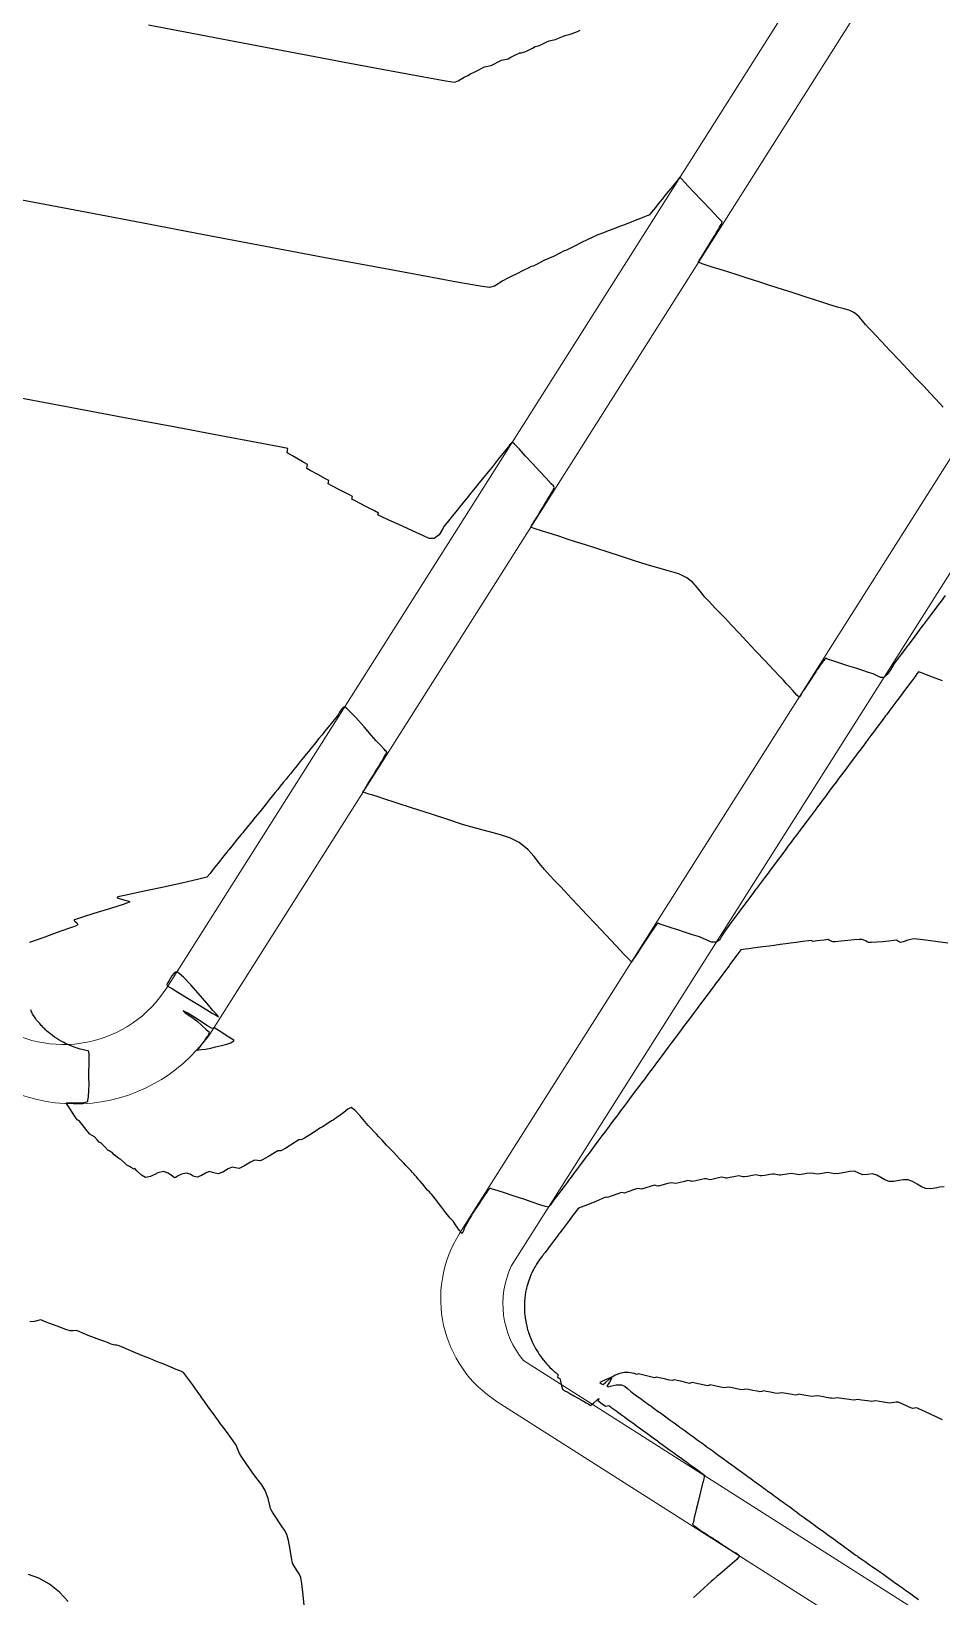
# Model space of a CAD drawing. Header units: millimetres. Extents: x 340454 to 342791, y 6993867 to 6995092.
# Drawn here: x 340914.5 to 340951.8, y 6994484.8 to 6994548.8 of the extents above; entities that cross this region are included whole.
import ezdxf

# ---------------------------------------------------------------- set-up
doc = ezdxf.new("R2010")
doc.units = ezdxf.units.MM
doc.header["$LTSCALE"] = 10
for name, color, linetype in [('T-HM-CURVA_INTERMEDIARIA', 45, 'Continuous'), ('T-HM-CURVA_MESTRA', 20, 'Continuous'), ('URB-Calçadas', 2, 'Continuous'), ('URB-Quadras', 3, 'Continuous')]:
    doc.layers.add(name, color=color, linetype=linetype)

msp = doc.modelspace()

# ---------------------------------------------------------------- linework, layer by layer
at = {"layer": 'T-HM-CURVA_INTERMEDIARIA', "color": 45, "linetype": 'Continuous', "lineweight": -3, "flags": 128}
for points, elevation in [([(340919.307, 6994549.089), (340921.388, 6994548.691), (340923.521, 6994548.286), (340925.606, 6994547.891), (340927.544, 6994547.526), (340929.234, 6994547.21), (340930.578, 6994546.963), (340931.474, 6994546.802), (340931.824, 6994546.749), (340931.971, 6994546.793), (340932.082, 6994546.864), (340932.223, 6994546.95), (340932.368, 6994547.023), (340932.486, 6994547.082), (340932.634, 6994547.157), (340932.82, 6994547.251), (340932.978, 6994547.332), (340933.057, 6994547.37), (340933.123, 6994547.385), (340933.19, 6994547.397), (340933.258, 6994547.412), (340933.326, 6994547.429), (340933.441, 6994547.487), (340933.635, 6994547.587), (340933.749, 6994547.644), (340933.815, 6994547.66), (340933.882, 6994547.674), (340933.95, 6994547.688), (340934.017, 6994547.705), (340934.133, 6994547.764), (340934.327, 6994547.865), (340934.441, 6994547.923), (340934.507, 6994547.939), (340934.574, 6994547.952), (340934.641, 6994547.966), (340934.709, 6994547.982), (340934.825, 6994548.041), (340935.019, 6994548.143), (340935.134, 6994548.202), (340935.2, 6994548.217), (340935.266, 6994548.231), (340935.384, 6994548.287), (340935.582, 6994548.385), (340935.699, 6994548.441), (340935.763, 6994548.455), (340935.827, 6994548.468), (340935.893, 6994548.481), (340935.959, 6994548.495), (340936.078, 6994548.541), (340936.28, 6994548.621), (340936.398, 6994548.667), (340936.461, 6994548.68), (340936.525, 6994548.693), (340936.646, 6994548.74), (340936.853, 6994548.823), (340936.974, 6994548.87)], 714), ([(340951.904, 6994525.742), (340951.731, 6994525.51), (340951.619, 6994525.36), (340951.545, 6994525.262), (340951.472, 6994525.163), (340951.339, 6994524.985), (340951.137, 6994524.715), (340951.018, 6994524.556), (340950.964, 6994524.484), (340950.91, 6994524.411), (340950.773, 6994524.228), (340950.544, 6994523.922), (340950.418, 6994523.753), (340950.383, 6994523.707), (340950.348, 6994523.66), (340950.247, 6994523.525), (340950.035, 6994523.242), (340949.817, 6994522.95), (340949.66, 6994522.704), (340949.534, 6994522.5), (340949.396, 6994522.388), (340949.257, 6994522.388), (340949.125, 6994522.453), (340948.961, 6994522.529), (340948.761, 6994522.594), (340948.531, 6994522.668), (340948.248, 6994522.759), (340947.96, 6994522.853), (340947.72, 6994522.931), (340947.51, 6994522.998), (340947.305, 6994523.065), (340947.133, 6994523.12), (340947.059, 6994523.144), (340947.014, 6994523.17), (340946.972, 6994523.135), (340946.93, 6994523.086), (340946.89, 6994523.034), (340946.836, 6994522.961), (340946.795, 6994522.903), (340946.759, 6994522.849), (340946.712, 6994522.778), (340946.667, 6994522.71), (340946.605, 6994522.616), (340946.517, 6994522.481), (340946.372, 6994522.26), (340946.253, 6994522.079), (340946.134, 6994521.896), (340946.057, 6994521.779), (340945.995, 6994521.659), (340945.928, 6994521.583), (340945.827, 6994521.667), (340945.666, 6994521.85), (340945.523, 6994522.013), (340945.401, 6994522.142), (340945.28, 6994522.271), (340945.139, 6994522.421), (340944.875, 6994522.701), (340944.534, 6994523.063), (340944.16, 6994523.46), (340943.799, 6994523.844), (340943.467, 6994524.196), (340943.161, 6994524.521), (340942.894, 6994524.805), (340942.676, 6994525.036), (340942.522, 6994525.2), (340942.361, 6994525.37), (340942.234, 6994525.505), (340942.074, 6994525.675), (340941.929, 6994525.853), (340941.775, 6994526.057), (340941.583, 6994526.268), (340941.328, 6994526.468), (340941.006, 6994526.624), (340940.627, 6994526.741), (340940.185, 6994526.855), (340939.671, 6994527.004), (340939.188, 6994527.161), (340938.653, 6994527.334), (340938.11, 6994527.51), (340937.608, 6994527.672), (340937.191, 6994527.807), (340936.784, 6994527.939), (340936.442, 6994528.05), (340936.138, 6994528.148), (340935.843, 6994528.244), (340935.434, 6994528.373), (340935.09, 6994528.482), (340934.944, 6994528.535), (340934.975, 6994528.595), (340935.015, 6994528.652), (340935.066, 6994528.735), (340935.11, 6994528.807), (340935.206, 6994528.964), (340935.32, 6994529.151), (340935.439, 6994529.345), (340935.542, 6994529.514), (340935.588, 6994529.589), (340935.625, 6994529.65), (340935.652, 6994529.693), (340935.678, 6994529.737), (340935.719, 6994529.805), (340935.748, 6994529.854), (340935.782, 6994529.913), (340935.807, 6994529.958), (340935.844, 6994530.025), (340935.878, 6994530.092), (340935.907, 6994530.158), (340935.871, 6994530.225), (340935.787, 6994530.315), (340935.579, 6994530.536), (340935.303, 6994530.829), (340935.014, 6994531.135), (340934.737, 6994531.437), (340934.482, 6994531.722), (340934.286, 6994531.932), (340934.187, 6994532.014), (340934.094, 6994531.922), (340934.037, 6994531.829), (340933.997, 6994531.779), (340933.887, 6994531.644), (340933.675, 6994531.382), (340933.529, 6994531.202), (340933.446, 6994531.099), (340933.363, 6994530.997), (340933.273, 6994530.886), (340933.144, 6994530.726), (340933.01, 6994530.561), (340932.907, 6994530.433), (340932.824, 6994530.33), (340932.73, 6994530.214), (340932.606, 6994530.061), (340932.482, 6994529.908), (340932.344, 6994529.738), (340932.193, 6994529.552), (340932.096, 6994529.432), (340932.02, 6994529.339), (340931.945, 6994529.245), (340931.8, 6994529.066), (340931.58, 6994528.795), (340931.462, 6994528.649), (340931.4, 6994528.573), (340931.341, 6994528.451), (340931.196, 6994528.224), (340930.992, 6994528.068), (340930.797, 6994528.078), (340930.553, 6994528.174), (340930.265, 6994528.317), (340929.937, 6994528.47), (340929.548, 6994528.639), (340929.143, 6994528.824), (340928.825, 6994528.973), (340928.694, 6994529.037), (340928.722, 6994529.113), (340928.55, 6994529.204), (340928.173, 6994529.399), (340927.796, 6994529.593), (340927.624, 6994529.682), (340927.64, 6994529.736), (340927.655, 6994529.789), (340927.499, 6994529.87), (340927.157, 6994530.046), (340926.815, 6994530.222), (340926.658, 6994530.304), (340926.675, 6994530.372), (340926.69, 6994530.439), (340926.548, 6994530.518), (340926.238, 6994530.688), (340925.928, 6994530.858), (340925.785, 6994530.938), (340925.8, 6994531.018), (340925.814, 6994531.097), (340925.599, 6994531.223), (340925.202, 6994531.453), (340924.986, 6994531.581), (340924.999, 6994531.672), (340925.011, 6994531.761), (340924.672, 6994531.825), (340923.727, 6994532.002), (340922.275, 6994532.274), (340920.417, 6994532.621), (340918.255, 6994533.025), (340915.888, 6994533.468), (340913.419, 6994533.931)], 716), ([(340951.793, 6994522.246), (340951.38, 6994522.399), (340951.13, 6994522.493), (340950.937, 6994522.578), (340950.809, 6994522.612), (340950.735, 6994522.534), (340950.67, 6994522.426), (340950.504, 6994522.205), (340950.242, 6994521.853), (340950.102, 6994521.667), (340950.061, 6994521.612), (340949.926, 6994521.431), (340949.677, 6994521.098), (340949.536, 6994520.909), (340949.498, 6994520.859), (340949.461, 6994520.809), (340949.334, 6994520.639), (340949.107, 6994520.335), (340948.97, 6994520.153), (340948.915, 6994520.079), (340948.86, 6994520.005), (340948.741, 6994519.846), (340948.539, 6994519.576), (340948.406, 6994519.398), (340948.332, 6994519.3), (340948.259, 6994519.202), (340948.149, 6994519.054), (340947.979, 6994518.827), (340947.847, 6994518.651), (340947.753, 6994518.525), (340947.659, 6994518.399), (340947.555, 6994518.26), (340947.438, 6994518.104), (340947.323, 6994517.95), (340947.188, 6994517.77), (340947.058, 6994517.595), (340946.961, 6994517.465), (340946.883, 6994517.362), (340946.786, 6994517.232), (340946.679, 6994517.089), (340946.579, 6994516.955), (340946.457, 6994516.792), (340946.337, 6994516.632), (340946.241, 6994516.503), (340946.135, 6994516.361), (340946.035, 6994516.227), (340945.956, 6994516.122), (340945.857, 6994515.989), (340945.727, 6994515.816), (340945.597, 6994515.642), (340945.483, 6994515.489), (340945.37, 6994515.337), (340945.256, 6994515.185), (340945.117, 6994514.999), (340944.95, 6994514.777), (340944.832, 6994514.618), (340944.744, 6994514.5), (340944.655, 6994514.382), (340944.509, 6994514.187), (340944.304, 6994513.913), (340944.181, 6994513.748), (340944.118, 6994513.663), (340944.055, 6994513.579), (340943.906, 6994513.38), (340943.664, 6994513.057), (340943.53, 6994512.878), (340943.492, 6994512.827), (340943.454, 6994512.776), (340943.333, 6994512.614), (340943.094, 6994512.294), (340942.88, 6994512.008), (340942.766, 6994511.811), (340942.679, 6994511.649), (340942.535, 6994511.547), (340942.338, 6994511.555), (340942.12, 6994511.653), (340941.852, 6994511.768), (340941.57, 6994511.859), (340941.235, 6994511.968), (340940.928, 6994512.067), (340940.734, 6994512.13), (340940.534, 6994512.195), (340940.401, 6994512.238), (340940.279, 6994512.277), (340940.198, 6994512.304), (340940.155, 6994512.33), (340940.091, 6994512.273), (340940.052, 6994512.224), (340940.005, 6994512.163), (340939.954, 6994512.09), (340939.898, 6994512.008), (340939.862, 6994511.954), (340939.79, 6994511.845), (340939.65, 6994511.633), (340939.493, 6994511.392), (340939.296, 6994511.091), (340939.189, 6994510.928), (340939.14, 6994510.853), (340939.102, 6994510.796), (340939.067, 6994510.742), (340939.013, 6994510.797), (340938.956, 6994510.86), (340938.889, 6994510.931), (340938.76, 6994511.068), (340938.443, 6994511.405), (340938.024, 6994511.85), (340937.591, 6994512.31), (340937.231, 6994512.691), (340936.892, 6994513.051), (340936.602, 6994513.36), (340936.351, 6994513.626), (340936.131, 6994513.86), (340935.908, 6994514.097), (340935.73, 6994514.285), (340935.507, 6994514.523), (340935.305, 6994514.77), (340935.09, 6994515.054), (340934.823, 6994515.349), (340934.467, 6994515.627), (340934.113, 6994515.807), (340933.711, 6994515.946), (340933.254, 6994516.069), (340932.738, 6994516.203), (340932.157, 6994516.375), (340931.556, 6994516.57), (340930.841, 6994516.801), (340930.105, 6994517.04), (340929.44, 6994517.255), (340928.941, 6994517.416), (340928.699, 6994517.495), (340928.484, 6994517.564), (340928.329, 6994517.614), (340928.174, 6994517.664), (340928.082, 6994517.694), (340928.116, 6994517.749), (340928.17, 6994517.838), (340928.287, 6994518.029), (340928.407, 6994518.226), (340928.509, 6994518.393), (340928.594, 6994518.532), (340928.638, 6994518.603), (340928.675, 6994518.664), (340928.712, 6994518.725), (340928.769, 6994518.818), (340928.817, 6994518.896), (340928.85, 6994518.95), (340928.896, 6994519.03), (340928.939, 6994519.105), (340928.965, 6994519.15), (340929.001, 6994519.219), (340929.028, 6994519.275), (340929.053, 6994519.342), (340929.01, 6994519.385), (340928.947, 6994519.452), (340928.799, 6994519.608), (340928.624, 6994519.795), (340928.434, 6994520.009), (340928.127, 6994520.36), (340927.785, 6994520.743), (340927.542, 6994520.999), (340927.404, 6994521.127), (340927.344, 6994521.168), (340927.326, 6994521.173), (340927.289, 6994521.163), (340927.217, 6994521.103), (340927.124, 6994520.966), (340927.066, 6994520.853), (340927.028, 6994520.805), (340926.899, 6994520.646), (340926.658, 6994520.348), (340926.512, 6994520.168), (340926.453, 6994520.095), (340926.394, 6994520.023), (340926.284, 6994519.887), (340926.095, 6994519.654), (340925.952, 6994519.478), (340925.856, 6994519.359), (340925.76, 6994519.24), (340925.655, 6994519.111), (340925.52, 6994518.943), (340925.389, 6994518.782), (340925.258, 6994518.62), (340925.127, 6994518.458), (340925.026, 6994518.333), (340924.935, 6994518.221), (340924.822, 6994518.082), (340924.7, 6994517.931), (340924.596, 6994517.802), (340924.493, 6994517.675), (340924.372, 6994517.526), (340924.251, 6994517.377), (340924.118, 6994517.212), (340923.969, 6994517.028), (340923.86, 6994516.893), (340923.768, 6994516.78), (340923.677, 6994516.668), (340923.536, 6994516.494), (340923.342, 6994516.254), (340923.226, 6994516.11), (340923.163, 6994516.033), (340923.1, 6994515.955), (340922.956, 6994515.777), (340922.721, 6994515.487), (340922.592, 6994515.328), (340922.556, 6994515.284), (340922.52, 6994515.239), (340922.396, 6994515.086), (340922.154, 6994514.787), (340921.959, 6994514.546), (340921.838, 6994514.362), (340921.693, 6994514.217), (340921.369, 6994514.126), (340920.675, 6994513.97), (340919.802, 6994513.783), (340918.941, 6994513.601), (340918.39, 6994513.48), (340918.121, 6994513.417), (340918.034, 6994513.391), (340918.022, 6994513.384), (340918.027, 6994513.371), (340918.063, 6994513.348), (340918.16, 6994513.321), (340918.297, 6994513.287), (340918.458, 6994513.249), (340918.55, 6994513.199), (340918.314, 6994513.108), (340917.752, 6994512.932), (340917.08, 6994512.726), (340916.609, 6994512.581), (340916.367, 6994512.501), (340916.284, 6994512.469), (340916.272, 6994512.461), (340916.273, 6994512.445), (340916.301, 6994512.407), (340916.372, 6994512.339), (340916.423, 6994512.262), (340916.324, 6994512.207), (340916.084, 6994512.12), (340915.764, 6994512.011), (340915.421, 6994511.891), (340915.066, 6994511.761), (340914.718, 6994511.634), (340914.448, 6994511.536)], 717), ([(340952.007, 6994511.515), (340951.006, 6994511.645), (340950.615, 6994511.689), (340950.379, 6994511.639), (340950.185, 6994511.567), (340950.079, 6994511.533), (340949.997, 6994511.582), (340949.914, 6994511.634), (340949.804, 6994511.627), (340949.601, 6994511.599), (340949.357, 6994511.571), (340949.101, 6994511.551), (340948.88, 6994511.538), (340948.77, 6994511.537), (340948.703, 6994511.567), (340948.637, 6994511.603), (340948.571, 6994511.639), (340948.503, 6994511.669), (340948.397, 6994511.664), (340948.181, 6994511.643), (340947.921, 6994511.618), (340947.652, 6994511.594), (340947.419, 6994511.572), (340947.311, 6994511.564), (340947.261, 6994511.586), (340947.21, 6994511.61), (340947.16, 6994511.634), (340947.109, 6994511.656), (340946.947, 6994511.638), (340946.662, 6994511.602), (340946.503, 6994511.584), (340946.418, 6994511.623), (340946.314, 6994511.61), (340946.08, 6994511.577), (340945.801, 6994511.539), (340945.574, 6994511.508), (340945.386, 6994511.482), (340945.15, 6994511.451), (340944.906, 6994511.42), (340944.698, 6994511.395), (340944.437, 6994511.362), (340944.122, 6994511.318), (340943.86, 6994511.281), (340943.726, 6994511.261), (340943.632, 6994511.252), (340943.545, 6994511.233), (340943.414, 6994511.069), (340943.207, 6994510.787), (340943.098, 6994510.634), (340943.06, 6994510.584), (340942.916, 6994510.392), (340942.65, 6994510.035), (340942.497, 6994509.831), (340942.453, 6994509.772), (340942.408, 6994509.713), (340942.277, 6994509.537), (340942.044, 6994509.226), (340941.896, 6994509.028), (340941.827, 6994508.935), (340941.757, 6994508.842), (340941.636, 6994508.68), (340941.441, 6994508.419), (340941.296, 6994508.224), (340941.201, 6994508.098), (340941.107, 6994507.971), (340940.988, 6994507.813), (340940.831, 6994507.603), (340940.695, 6994507.421), (340940.575, 6994507.261), (340940.456, 6994507.101), (340940.344, 6994506.951), (340940.221, 6994506.788), (340940.094, 6994506.618), (340939.991, 6994506.479), (340939.909, 6994506.37), (340939.805, 6994506.231), (340939.698, 6994506.088), (340939.608, 6994505.967), (340939.494, 6994505.814), (340939.37, 6994505.649), (340939.264, 6994505.507), (340939.155, 6994505.362), (340939.061, 6994505.236), (340938.987, 6994505.137), (340938.893, 6994505.011), (340938.762, 6994504.836), (340938.622, 6994504.649), (340938.505, 6994504.493), (340938.399, 6994504.35), (340938.292, 6994504.208), (340938.15, 6994504.018), (340937.974, 6994503.782), (340937.855, 6994503.624), (340937.774, 6994503.514), (340937.692, 6994503.405), (340937.546, 6994503.209), (340937.331, 6994502.923), (340937.206, 6994502.755), (340937.148, 6994502.678), (340937.091, 6994502.601), (340936.941, 6994502.401), (340936.693, 6994502.069), (340936.556, 6994501.886), (340936.523, 6994501.842), (340936.49, 6994501.798), (340936.431, 6994501.719), (340936.308, 6994501.554), (340936.174, 6994501.374), (340936.051, 6994501.21), (340935.949, 6994501.073), (340935.897, 6994501.004), (340935.854, 6994500.947), (340935.812, 6994500.89), (340935.757, 6994500.797), (340935.674, 6994500.706), (340935.556, 6994500.73), (340935.315, 6994500.81), (340935, 6994500.92), (340934.658, 6994501.035), (340934.262, 6994501.164), (340933.83, 6994501.303), (340933.481, 6994501.416), (340933.336, 6994501.463), (340933.283, 6994501.486), (340933.23, 6994501.432), (340933.198, 6994501.393), (340933.144, 6994501.322), (340933.092, 6994501.249), (340933.036, 6994501.168), (340932.988, 6994501.095), (340932.936, 6994501.016), (340932.871, 6994500.917), (340932.757, 6994500.743), (340932.696, 6994500.649), (340932.666, 6994500.604), (340932.622, 6994500.536), (340932.589, 6994500.485), (340932.556, 6994500.433), (340932.52, 6994500.374), (340932.492, 6994500.328), (340932.455, 6994500.261), (340932.403, 6994500.166), (340932.32, 6994500.014), (340932.253, 6994499.89), (340932.229, 6994499.838), (340932.196, 6994499.738), (340932.14, 6994499.638), (340932.035, 6994499.758), (340931.873, 6994499.986), (340931.783, 6994500.117), (340931.747, 6994500.158), (340931.709, 6994500.2), (340931.656, 6994500.259), (340931.59, 6994500.333), (340931.479, 6994500.475), (340931.262, 6994500.756), (340931.048, 6994501.033), (340930.949, 6994501.16), (340930.894, 6994501.221), (340930.842, 6994501.288), (340930.799, 6994501.334), (340930.74, 6994501.397), (340930.652, 6994501.493), (340930.583, 6994501.582), (340930.508, 6994501.676), (340930.423, 6994501.768), (340930.344, 6994501.853), (340930.269, 6994501.946), (340930.211, 6994502.02), (340930.162, 6994502.073), (340930.113, 6994502.124), (340930.038, 6994502.203), (340929.928, 6994502.32), (340929.835, 6994502.419), (340929.74, 6994502.52), (340929.595, 6994502.674), (340929.33, 6994502.955), (340929.052, 6994503.251), (340928.862, 6994503.452), (340928.735, 6994503.588), (340928.632, 6994503.697), (340928.532, 6994503.802), (340928.416, 6994503.927), (340928.299, 6994504.051), (340928.164, 6994504.21), (340927.959, 6994504.455), (340927.751, 6994504.682), (340927.606, 6994504.787), (340927.46, 6994504.722), (340927.306, 6994504.579), (340927.157, 6994504.475), (340927.014, 6994504.375), (340926.935, 6994504.32), (340926.86, 6994504.274), (340926.801, 6994504.238), (340926.743, 6994504.198), (340926.674, 6994504.156), (340926.583, 6994504.098), (340926.499, 6994504.041), (340926.433, 6994503.997), (340926.346, 6994503.957), (340926.274, 6994503.91), (340926.208, 6994503.865), (340926.066, 6994503.771), (340925.908, 6994503.669), (340925.695, 6994503.539), (340925.577, 6994503.473), (340925.52, 6994503.468), (340925.462, 6994503.463), (340925.269, 6994503.344), (340924.923, 6994503.128), (340924.726, 6994503.009), (340924.662, 6994503.009), (340924.598, 6994503.009), (340924.463, 6994502.931), (340924.222, 6994502.787), (340924.065, 6994502.694), (340923.97, 6994502.646), (340923.873, 6994502.611), (340923.763, 6994502.625), (340923.647, 6994502.635), (340923.479, 6994502.545), (340923.214, 6994502.386), (340923.017, 6994502.293), (340922.872, 6994502.32), (340922.727, 6994502.349), (340922.567, 6994502.273), (340922.354, 6994502.144), (340922.162, 6994502.067), (340921.98, 6994502.115), (340921.797, 6994502.166), (340921.64, 6994502.104), (340921.478, 6994502), (340921.299, 6994501.941), (340921.143, 6994501.98), (340921.017, 6994502.059), (340920.86, 6994502.1), (340920.665, 6994502.055), (340920.502, 6994501.974), (340920.432, 6994501.929), (340920.378, 6994501.908), (340920.293, 6994501.972), (340920.111, 6994502.094), (340919.927, 6994502.168), (340919.693, 6994502.113), (340919.569, 6994502.046), (340919.506, 6994502.024), (340919.394, 6994501.961), (340919.191, 6994501.917), (340919.021, 6994502.023), (340918.838, 6994502.195), (340918.75, 6994502.285), (340918.698, 6994502.27), (340918.655, 6994502.302), (340918.594, 6994502.336), (340918.526, 6994502.373), (340918.477, 6994502.4), (340918.43, 6994502.427), (340918.308, 6994502.541), (340918.172, 6994502.666), (340918.097, 6994502.707), (340918.022, 6994502.749), (340917.911, 6994502.856), (340917.817, 6994502.949), (340917.739, 6994502.992), (340917.695, 6994503.016), (340917.65, 6994503.042), (340917.521, 6994503.179), (340917.389, 6994503.316), (340917.34, 6994503.344), (340917.291, 6994503.371), (340917.208, 6994503.468), (340917.099, 6994503.585), (340917.005, 6994503.637), (340916.913, 6994503.69), (340916.785, 6994503.845), (340916.594, 6994504.096), (340916.488, 6994504.233), (340916.44, 6994504.26), (340916.391, 6994504.287), (340916.28, 6994504.453), (340916.086, 6994504.752), (340915.98, 6994504.915), (340915.942, 6994504.976), (340916.015, 6994504.976), (340916.117, 6994504.973), (340916.309, 6994504.973), (340916.483, 6994504.973), (340916.545, 6994504.978), (340916.598, 6994504.983), (340916.664, 6994504.989), (340916.734, 6994505), (340916.787, 6994505.013), (340916.834, 6994505.04), (340916.832, 6994505.091), (340916.85, 6994505.221), (340916.874, 6994505.478), (340916.878, 6994505.73), (340916.874, 6994506.048), (340916.873, 6994506.295), (340916.88, 6994506.483), (340916.885, 6994506.67), (340916.879, 6994506.944), (340916.87, 6994507.096), (340916.808, 6994507.107), (340916.702, 6994507.131), (340916.508, 6994507.18), (340916.314, 6994507.243), (340916.207, 6994507.281), (340916.149, 6994507.307), (340916.033, 6994507.356), (340915.915, 6994507.407), (340915.846, 6994507.446), (340915.742, 6994507.501), (340915.637, 6994507.557), (340915.564, 6994507.61), (340915.471, 6994507.67), (340915.377, 6994507.731), (340915.304, 6994507.796), (340915.221, 6994507.86), (340915.137, 6994507.925), (340915.103, 6994507.963), (340915.069, 6994508.001), (340915.028, 6994508.038), (340914.992, 6994508.069), (340914.962, 6994508.11), (340914.925, 6994508.146), (340914.888, 6994508.182), (340914.86, 6994508.224), (340914.797, 6994508.291), (340914.729, 6994508.367), (340914.703, 6994508.413), (340914.678, 6994508.46), (340914.621, 6994508.534), (340914.564, 6994508.608), (340914.544, 6994508.657), (340914.525, 6994508.707), (340914.49, 6994508.786)], 718), ([(340951.861, 6994501.535), (340951.683, 6994501.532), (340951.496, 6994501.493), (340951.304, 6994501.465), (340951.112, 6994501.471), (340950.931, 6994501.544), (340950.749, 6994501.652), (340950.566, 6994501.761), (340950.384, 6994501.833), (340950.198, 6994501.833), (340950.006, 6994501.8), (340949.804, 6994501.766), (340949.609, 6994501.765), (340949.436, 6994501.826), (340949.268, 6994501.918), (340949.098, 6994502.012), (340948.923, 6994502.073), (340948.726, 6994502.05), (340948.533, 6994502.027), (340948.365, 6994502.104), (340948.197, 6994502.179), (340948.007, 6994502.17), (340947.8, 6994502.125), (340947.57, 6994502.087), (340947.382, 6994502.069), (340947.233, 6994502.095), (340947.084, 6994502.121), (340946.945, 6994502.106), (340946.793, 6994502.076), (340946.659, 6994502.06), (340946.515, 6994502.081), (340946.371, 6994502.102), (340946.243, 6994502.085), (340946.093, 6994502.053), (340945.94, 6994502.036), (340945.772, 6994502.061), (340945.604, 6994502.086), (340945.426, 6994502.066), (340945.25, 6994502.032), (340945.168, 6994502.014), (340945.109, 6994502.023), (340945.05, 6994502.032), (340944.976, 6994502.044), (340944.909, 6994502.056), (340944.841, 6994502.066), (340944.721, 6994502.045), (340944.519, 6994502.007), (340944.401, 6994501.987), (340944.337, 6994501.996), (340944.273, 6994502.008), (340944.208, 6994502.02), (340944.143, 6994502.03), (340944.021, 6994502.007), (340943.814, 6994501.966), (340943.694, 6994501.944), (340943.633, 6994501.953), (340943.572, 6994501.965), (340943.509, 6994501.977), (340943.447, 6994501.986), (340943.322, 6994501.962), (340943.11, 6994501.917), (340942.988, 6994501.893), (340942.93, 6994501.902), (340942.872, 6994501.913), (340942.812, 6994501.925), (340942.753, 6994501.935), (340942.626, 6994501.908), (340942.408, 6994501.858), (340942.283, 6994501.832), (340942.228, 6994501.841), (340942.173, 6994501.852), (340942.118, 6994501.864), (340942.061, 6994501.873), (340941.932, 6994501.843), (340941.706, 6994501.788), (340941.579, 6994501.759), (340941.528, 6994501.767), (340941.477, 6994501.779), (340941.425, 6994501.79), (340941.373, 6994501.799), (340941.24, 6994501.766), (340941.007, 6994501.705), (340940.876, 6994501.672), (340940.783, 6994501.691), (340940.688, 6994501.71), (340940.552, 6994501.673), (340940.31, 6994501.604), (340940.175, 6994501.567), (340940.093, 6994501.585), (340940.008, 6994501.604), (340939.867, 6994501.562), (340939.615, 6994501.483), (340939.477, 6994501.441), (340939.406, 6994501.458), (340939.333, 6994501.475), (340939.187, 6994501.426), (340938.924, 6994501.336), (340938.78, 6994501.288), (340938.724, 6994501.301), (340938.665, 6994501.315), (340938.516, 6994501.259), (340938.24, 6994501.155), (340938.088, 6994501.099), (340938.007, 6994501.119), (340937.883, 6994501.068), (340937.631, 6994500.961), (340937.399, 6994500.864), (340937.155, 6994500.764), (340937.015, 6994500.707), (340936.942, 6994500.678), (340936.872, 6994500.643), (340936.799, 6994500.551), (340936.735, 6994500.46), (340936.695, 6994500.407), (340936.655, 6994500.354), (340936.514, 6994500.165), (340936.267, 6994499.835), (340936.134, 6994499.657), (340936.101, 6994499.612), (340936.022, 6994499.506), (340935.876, 6994499.312), (340935.796, 6994499.205), (340935.759, 6994499.155), (340935.651, 6994499.01), (340935.533, 6994498.853), (340935.488, 6994498.793), (340935.452, 6994498.745), (340935.415, 6994498.698), (340935.377, 6994498.652), (340935.32, 6994498.576), (340935.264, 6994498.5), (340935.232, 6994498.452), (340935.185, 6994498.377), (340935.137, 6994498.301), (340935.102, 6994498.24), (340935.062, 6994498.163), (340935.021, 6994498.086), (340934.988, 6994498.016), (340934.954, 6994497.939), (340934.921, 6994497.861), (340934.89, 6994497.781), (340934.864, 6994497.705), (340934.838, 6994497.626), (340934.811, 6994497.537), (340934.792, 6994497.462), (340934.772, 6994497.385), (340934.761, 6994497.335), (340934.751, 6994497.285), (340934.738, 6994497.211), (340934.725, 6994497.136), (340934.717, 6994497.081), (340934.71, 6994497.026), (340934.703, 6994496.955), (340934.696, 6994496.883), (340934.693, 6994496.822), (340934.69, 6994496.762), (340934.688, 6994496.695), (340934.687, 6994496.625), (340934.688, 6994496.559), (340934.69, 6994496.495), (340934.694, 6994496.429), (340934.697, 6994496.372), (340934.705, 6994496.286), (340934.712, 6994496.227), (340934.72, 6994496.171), (340934.729, 6994496.105), (340934.742, 6994496.03), (340934.755, 6994495.958), (340934.768, 6994495.901), (340934.781, 6994495.845), (340934.8, 6994495.767), (340934.82, 6994495.691), (340934.836, 6994495.639), (340934.852, 6994495.587), (340934.877, 6994495.515), (340934.907, 6994495.429), (340934.945, 6994495.34), (340934.978, 6994495.267), (340934.996, 6994495.219), (340935.016, 6994495.171), (340935.059, 6994495.088), (340935.103, 6994495.007), (340935.145, 6994494.921), (340935.198, 6994494.838), (340935.25, 6994494.756), (340935.295, 6994494.68), (340935.357, 6994494.598), (340935.418, 6994494.517), (340935.465, 6994494.45), (340935.536, 6994494.37), (340935.606, 6994494.29), (340935.653, 6994494.233), (340935.734, 6994494.154), (340935.815, 6994494.077), (340935.862, 6994494.028), (340935.906, 6994493.989), (340935.988, 6994493.924), (340936.071, 6994493.852), (340936.052, 6994493.801), (340936.035, 6994493.751), (340936.082, 6994493.724), (340936.134, 6994493.697), (340936.158, 6994493.592), (340936.201, 6994493.399), (340936.25, 6994493.261), (340936.374, 6994493.176), (340936.468, 6994493.135), (340936.543, 6994493.091), (340936.592, 6994493.063), (340936.642, 6994493.034), (340936.715, 6994492.991), (340936.859, 6994492.908), (340937.006, 6994492.823), (340937.053, 6994492.796), (340937.099, 6994492.769), (340937.212, 6994492.704), (340937.32, 6994492.642), (340937.393, 6994492.6), (340937.521, 6994492.699), (340937.652, 6994492.806), (340937.697, 6994492.846), (340937.737, 6994492.875), (340937.712, 6994492.831), (340937.685, 6994492.789), (340937.74, 6994492.756), (340937.87, 6994492.662), (340938.011, 6994492.567), (340938.078, 6994492.577), (340938.14, 6994492.589), (340938.184, 6994492.56), (340938.228, 6994492.526), (340938.384, 6994492.412), (340938.538, 6994492.3), (340938.617, 6994492.242), (340938.777, 6994492.126), (340938.936, 6994492.011), (340939.007, 6994491.959), (340939.171, 6994491.84), (340939.334, 6994491.721), (340939.396, 6994491.676), (340939.565, 6994491.554), (340939.732, 6994491.432), (340939.786, 6994491.393), (340939.959, 6994491.267), (340940.131, 6994491.142), (340940.175, 6994491.11), (340940.233, 6994491.068), (340940.368, 6994490.97), (340940.529, 6994490.853), (340940.663, 6994490.755), (340940.78, 6994490.67), (340940.927, 6994490.563), (340941.07, 6994490.459), (340941.183, 6994490.377), (340941.326, 6994490.273), (340941.475, 6994490.165), (340941.595, 6994490.078), (340941.724, 6994489.984), (340941.944, 6994489.83), (340942.059, 6994489.741), (340942.046, 6994489.668), (340942.024, 6994489.598), (340942.009, 6994489.538), (340941.995, 6994489.478), (340941.962, 6994489.346), (340941.892, 6994489.058), (340941.808, 6994488.712), (340941.717, 6994488.339), (340941.636, 6994488.002), (340941.6, 6994487.852), (340941.585, 6994487.793), (340941.565, 6994487.738), (340941.619, 6994487.688), (340941.661, 6994487.655), (340941.709, 6994487.618), (340941.764, 6994487.578), (340941.81, 6994487.548), (340941.884, 6994487.493), (340941.938, 6994487.456), (340942.004, 6994487.414), (340942.125, 6994487.335), (340942.252, 6994487.252), (340942.301, 6994487.218), (340942.35, 6994487.185), (340942.452, 6994487.119), (340942.582, 6994487.036), (340942.68, 6994486.97), (340942.764, 6994486.914), (340942.837, 6994486.867), (340942.911, 6994486.819), (340943.055, 6994486.725), (340943.177, 6994486.644), (340943.241, 6994486.603), (340943.367, 6994486.546), (340943.493, 6994486.437), (340943.372, 6994486.294), (340943.088, 6994486.041), (340942.773, 6994485.775), (340942.559, 6994485.593), (340942.429, 6994485.477), (340942.327, 6994485.385), (340942.197, 6994485.269), (340942.047, 6994485.133), (340941.844, 6994484.95), (340941.602, 6994484.732)], 719), ([(340925.69, 6994484.275), (340925.636, 6994484.827), (340925.584, 6994485.31), (340925.547, 6994485.559), (340925.477, 6994485.699), (340925.388, 6994485.834), (340925.293, 6994485.978), (340925.207, 6994486.146), (340925.159, 6994486.361), (340925.1, 6994486.705), (340925.035, 6994487.063), (340924.967, 6994487.321), (340924.877, 6994487.497), (340924.782, 6994487.626), (340924.665, 6994487.79), (340924.519, 6994488.019), (340924.386, 6994488.226), (340924.327, 6994488.319), (340924.299, 6994488.375), (340924.274, 6994488.5), (340924.202, 6994488.785), (340924.081, 6994489.109), (340923.943, 6994489.349), (340923.8, 6994489.534), (340923.624, 6994489.768), (340923.456, 6994490.006), (340923.279, 6994490.254), (340923.125, 6994490.474), (340923.029, 6994490.628), (340922.964, 6994490.799), (340922.898, 6994490.969), (340922.775, 6994491.154), (340922.574, 6994491.429), (340922.377, 6994491.694), (340922.262, 6994491.847), (340922.18, 6994491.96), (340922.097, 6994492.074), (340922.013, 6994492.191), (340921.921, 6994492.318), (340921.837, 6994492.433), (340921.73, 6994492.581), (340921.604, 6994492.756), (340921.497, 6994492.906), (340921.412, 6994493.026), (340921.304, 6994493.176), (340921.103, 6994493.456), (340920.867, 6994493.782), (340920.744, 6994493.946), (340920.687, 6994493.972), (340920.628, 6994493.995), (340920.44, 6994494.073), (340920.105, 6994494.213), (340919.907, 6994494.295), (340919.829, 6994494.325), (340919.75, 6994494.354), (340919.608, 6994494.412), (340919.362, 6994494.513), (340919.107, 6994494.618), (340918.773, 6994494.755), (340918.491, 6994494.871), (340918.28, 6994494.96), (340918.104, 6994495.034), (340918.017, 6994495.067), (340917.95, 6994495.068), (340917.882, 6994495.069), (340917.781, 6994495.108), (340917.627, 6994495.169), (340917.487, 6994495.219), (340917.313, 6994495.281), (340917.107, 6994495.361), (340916.846, 6994495.464), (340916.647, 6994495.543), (340916.475, 6994495.617), (340916.346, 6994495.661), (340916.229, 6994495.652), (340916.111, 6994495.643), (340915.923, 6994495.706), (340915.575, 6994495.836), (340915.233, 6994495.967), (340915.062, 6994496.033), (340914.978, 6994496.069), (340914.893, 6994496.096), (340914.803, 6994496.074), (340914.641, 6994496.033), (340914.449, 6994496.019)], 719)]:
    msp.add_lwpolyline(points, dxfattribs=dict(at, elevation=elevation))
for points, elevation in [([(340920.091, 6994509.872), (340920.087, 6994509.867), (340920.069, 6994509.846), (340920.058, 6994509.831), (340920.077, 6994509.77), (340920.292, 6994509.639), (340920.799, 6994509.329), (340921.405, 6994508.96), (340921.913, 6994508.651), (340922.127, 6994508.52), (340922.173, 6994508.491), (340922.15, 6994508.543), (340922.078, 6994508.62), (340921.947, 6994508.758), (340921.779, 6994508.956), (340921.44, 6994509.351), (340921.038, 6994509.806), (340920.741, 6994510.118), (340920.569, 6994510.275), (340920.49, 6994510.327), (340920.465, 6994510.333), (340920.43, 6994510.326), (340920.359, 6994510.283), (340920.259, 6994510.169), (340920.151, 6994509.991), (340920.091, 6994509.872)], 718), ([(340921.319, 6994507.162), (340921.316, 6994507.159), (340921.305, 6994507.147), (340921.298, 6994507.138), (340921.374, 6994507.145), (340921.475, 6994507.157), (340921.639, 6994507.18), (340921.854, 6994507.222), (340922.056, 6994507.264), (340922.174, 6994507.294), (340922.292, 6994507.326), (340922.514, 6994507.385), (340922.683, 6994507.431), (340922.738, 6994507.47), (340922.815, 6994507.523), (340922.6, 6994507.665), (340922.202, 6994507.922), (340921.985, 6994508.06), (340921.938, 6994508.024), (340921.881, 6994508.029), (340921.702, 6994508.147), (340921.311, 6994508.401), (340920.915, 6994508.648), (340920.724, 6994508.744), (340920.811, 6994508.659), (340921.038, 6994508.506), (340921.283, 6994508.33), (340921.498, 6994508.145), (340921.673, 6994507.985), (340921.746, 6994507.915), (340921.79, 6994507.884), (340921.779, 6994507.823), (340921.758, 6994507.775), (340921.733, 6994507.727), (340921.701, 6994507.676), (340921.647, 6994507.596), (340921.616, 6994507.552), (340921.583, 6994507.506), (340921.524, 6994507.426), (340921.455, 6994507.332), (340921.394, 6994507.254), (340921.349, 6994507.198), (340921.319, 6994507.162)], 717)]:
    msp.add_lwpolyline(points, close=True, dxfattribs=dict(at, elevation=elevation))
at = {"layer": 'T-HM-CURVA_MESTRA', "color": 20, "linetype": 'Continuous', "lineweight": -3, "flags": 128}
for points, elevation in [([(340951.821, 6994533.452), (340951.671, 6994533.611), (340951.519, 6994533.772), (340951.298, 6994534.007), (340951.022, 6994534.3), (340950.706, 6994534.636), (340950.366, 6994534.997), (340950.004, 6994535.382), (340949.638, 6994535.769), (340949.309, 6994536.119), (340949.054, 6994536.39), (340948.912, 6994536.541), (340948.777, 6994536.684), (340948.641, 6994536.828), (340948.524, 6994536.976), (340948.386, 6994537.145), (340948.189, 6994537.309), (340947.994, 6994537.403), (340947.764, 6994537.474), (340947.496, 6994537.543), (340947.185, 6994537.634), (340946.856, 6994537.74), (340946.517, 6994537.85), (340946.136, 6994537.973), (340945.682, 6994538.12), (340945.25, 6994538.26), (340944.774, 6994538.414), (340944.281, 6994538.574), (340943.8, 6994538.73), (340943.357, 6994538.873), (340942.826, 6994539.039), (340942.329, 6994539.192), (340941.957, 6994539.31), (340941.805, 6994539.376), (340941.853, 6994539.481), (340941.928, 6994539.578), (340941.972, 6994539.65), (340942.016, 6994539.722), (340942.096, 6994539.852), (340942.234, 6994540.077), (340942.354, 6994540.274), (340942.477, 6994540.476), (340942.538, 6994540.575), (340942.589, 6994540.659), (340942.618, 6994540.709), (340942.644, 6994540.754), (340942.675, 6994540.81), (340942.71, 6994540.876), (340942.734, 6994540.922), (340942.76, 6994540.979), (340942.776, 6994541.027), (340942.732, 6994541.066), (340942.608, 6994541.197), (340942.31, 6994541.515), (340941.94, 6994541.907), (340941.604, 6994542.264), (340941.405, 6994542.475), (340941.243, 6994542.649), (340941.108, 6994542.794), (340941.048, 6994542.855), (340940.996, 6994542.79), (340940.912, 6994542.686), (340940.74, 6994542.474), (340940.585, 6994542.283), (340940.439, 6994542.103), (340940.332, 6994541.971), (340940.248, 6994541.867), (340940.163, 6994541.762), (340940.047, 6994541.617), (340939.891, 6994541.422), (340939.804, 6994541.319), (340939.75, 6994541.295), (340939.693, 6994541.274), (340939.577, 6994541.227), (340939.324, 6994541.126), (340939.02, 6994541.006), (340938.777, 6994540.911), (340938.582, 6994540.836), (340938.345, 6994540.744), (340938.11, 6994540.656), (340937.924, 6994540.586), (340937.691, 6994540.492), (340937.454, 6994540.388), (340937.258, 6994540.295), (340937.022, 6994540.18), (340936.732, 6994540.036), (340936.491, 6994539.913), (340936.386, 6994539.86), (340936.316, 6994539.844), (340936.16, 6994539.764), (340935.875, 6994539.617), (340935.718, 6994539.537), (340935.64, 6994539.519), (340935.485, 6994539.441), (340935.204, 6994539.297), (340935.048, 6994539.218), (340934.962, 6994539.199), (340934.862, 6994539.15), (340934.638, 6994539.037), (340934.377, 6994538.904), (340934.171, 6994538.801), (340934.008, 6994538.719), (340933.808, 6994538.618), (340933.613, 6994538.499), (340933.459, 6994538.4), (340933.256, 6994538.34), (340932.883, 6994538.395), (340931.929, 6994538.563), (340930.483, 6994538.827), (340928.635, 6994539.169), (340926.475, 6994539.573), (340924.093, 6994540.022), (340921.577, 6994540.497), (340919.019, 6994540.983), (340916.508, 6994541.462), (340914.133, 6994541.916)], 715), ([(340951.794, 6994492.01), (340951.581, 6994492.108), (340951.325, 6994492.226), (340951.067, 6994492.345), (340950.85, 6994492.445), (340950.737, 6994492.491), (340950.649, 6994492.48), (340950.562, 6994492.47), (340950.401, 6994492.54), (340950.137, 6994492.666), (340949.976, 6994492.736), (340949.889, 6994492.728), (340949.8, 6994492.712), (340949.709, 6994492.697), (340949.615, 6994492.687), (340949.461, 6994492.712), (340949.217, 6994492.759), (340949.064, 6994492.784), (340948.973, 6994492.771), (340948.882, 6994492.757), (340948.729, 6994492.778), (340948.484, 6994492.817), (340948.332, 6994492.838), (340948.243, 6994492.825), (340948.153, 6994492.811), (340947.971, 6994492.836), (340947.669, 6994492.884), (340947.488, 6994492.909), (340947.395, 6994492.895), (340947.316, 6994492.881), (340947.25, 6994492.89), (340947.194, 6994492.9), (340947.119, 6994492.912), (340947.037, 6994492.925), (340946.92, 6994492.944), (340946.774, 6994492.969), (340946.641, 6994492.988), (340946.559, 6994492.973), (340946.477, 6994492.959), (340946.364, 6994492.975), (340946.2, 6994493.004), (340946.033, 6994493.034), (340945.918, 6994493.051), (340945.839, 6994493.036), (340945.76, 6994493.021), (340945.647, 6994493.038), (340945.48, 6994493.068), (340945.31, 6994493.1), (340945.195, 6994493.117), (340945.119, 6994493.101), (340945.042, 6994493.086), (340944.929, 6994493.104), (340944.76, 6994493.136), (340944.586, 6994493.17), (340944.471, 6994493.188), (340944.398, 6994493.172), (340944.324, 6994493.156), (340944.212, 6994493.174), (340944.038, 6994493.209), (340943.861, 6994493.244), (340943.746, 6994493.264), (340943.676, 6994493.247), (340943.606, 6994493.23), (340943.494, 6994493.25), (340943.316, 6994493.287), (340943.134, 6994493.325), (340943.019, 6994493.346), (340942.953, 6994493.329), (340942.887, 6994493.312), (340942.775, 6994493.333), (340942.593, 6994493.373), (340942.406, 6994493.413), (340942.291, 6994493.435), (340942.229, 6994493.418), (340942.168, 6994493.401), (340942.056, 6994493.423), (340941.868, 6994493.466), (340941.675, 6994493.51), (340941.56, 6994493.534), (340941.504, 6994493.516), (340941.448, 6994493.499), (340941.336, 6994493.523), (340941.142, 6994493.57), (340940.942, 6994493.618), (340940.827, 6994493.644), (340940.777, 6994493.627), (340940.727, 6994493.61), (340940.615, 6994493.635), (340940.414, 6994493.683), (340940.207, 6994493.732), (340940.092, 6994493.757), (340940.006, 6994493.725), (340939.894, 6994493.751), (340939.685, 6994493.804), (340939.468, 6994493.858), (340939.352, 6994493.886), (340939.284, 6994493.858), (340939.171, 6994493.898), (340938.952, 6994493.947), (340938.768, 6994493.946), (340938.597, 6994493.908), (340938.403, 6994493.828), (340938.305, 6994493.773), (340938.256, 6994493.751), (340938.172, 6994493.713), (340938.065, 6994493.667), (340937.878, 6994493.585), (340937.778, 6994493.532), (340937.836, 6994493.485), (340937.916, 6994493.452), (340938.009, 6994493.532), (340938.16, 6994493.672), (340938.26, 6994493.727), (340938.171, 6994493.544), (340938.053, 6994493.385), (340938.108, 6994493.355), (340938.213, 6994493.387), (340938.439, 6994493.439), (340938.662, 6994493.442), (340938.802, 6994493.38), (340938.903, 6994493.287), (340939.03, 6994493.174), (340939.166, 6994493.076), (340939.279, 6994492.994), (340939.42, 6994492.891), (340939.598, 6994492.762), (340939.746, 6994492.654), (340939.81, 6994492.607), (340939.853, 6994492.576), (340939.944, 6994492.51), (340940.109, 6994492.39), (340940.2, 6994492.323), (340940.25, 6994492.287), (340940.42, 6994492.164), (340940.59, 6994492.04), (340940.648, 6994491.998), (340940.814, 6994491.878), (340940.981, 6994491.756), (340941.045, 6994491.709), (340941.207, 6994491.591), (340941.371, 6994491.472), (340941.442, 6994491.42), (340941.601, 6994491.305), (340941.761, 6994491.189), (340941.84, 6994491.131), (340941.995, 6994491.019), (340942.151, 6994490.905), (340942.194, 6994490.873), (340942.237, 6994490.842), (340942.389, 6994490.732), (340942.541, 6994490.621), (340942.588, 6994490.587), (340942.635, 6994490.553), (340942.782, 6994490.446), (340942.932, 6994490.337), (340942.982, 6994490.3), (340943.033, 6994490.264), (340943.176, 6994490.159), (340943.322, 6994490.053), (340943.376, 6994490.014), (340943.431, 6994489.974), (340943.57, 6994489.873), (340943.712, 6994489.77), (340943.77, 6994489.727), (340943.829, 6994489.685), (340943.964, 6994489.586), (340944.102, 6994489.486), (340944.164, 6994489.441), (340944.227, 6994489.395), (340944.358, 6994489.3), (340944.492, 6994489.202), (340944.558, 6994489.154), (340944.625, 6994489.106), (340944.752, 6994489.013), (340944.882, 6994488.918), (340944.952, 6994488.867), (340945.023, 6994488.816), (340945.146, 6994488.726), (340945.272, 6994488.635), (340945.347, 6994488.581), (340945.421, 6994488.526), (340945.54, 6994488.44), (340945.662, 6994488.351), (340945.741, 6994488.294), (340945.819, 6994488.237), (340945.934, 6994488.153), (340946.052, 6994488.067), (340946.135, 6994488.007), (340946.218, 6994487.947), (340946.328, 6994487.867), (340946.442, 6994487.784), (340946.529, 6994487.72), (340946.616, 6994487.657), (340946.722, 6994487.58), (340946.832, 6994487.5), (340946.924, 6994487.433), (340947.015, 6994487.367), (340947.117, 6994487.293), (340947.222, 6994487.216), (340947.318, 6994487.147), (340947.414, 6994487.077), (340947.511, 6994487.006), (340947.612, 6994486.933), (340947.725, 6994486.851), (340947.812, 6994486.787), (340947.882, 6994486.737), (340947.951, 6994486.686), (340948.037, 6994486.624), (340948.102, 6994486.576), (340948.153, 6994486.539), (340948.211, 6994486.497), (340948.251, 6994486.468), (340948.294, 6994486.437), (340948.341, 6994486.402), (340948.392, 6994486.366), (340948.466, 6994486.314), (340948.623, 6994486.206), (340948.811, 6994486.077), (340948.998, 6994485.948), (340949.177, 6994485.824), (340949.336, 6994485.713), (340949.496, 6994485.599), (340949.656, 6994485.483), (340949.819, 6994485.366), (340949.997, 6994485.239), (340950.149, 6994485.129), (340950.292, 6994485.027), (340950.435, 6994484.925), (340950.605, 6994484.804), (340950.808, 6994484.66)], 720), ([(340916.028, 6994484.573), (340915.672, 6994484.955), (340915.263, 6994485.285), (340914.826, 6994485.521), (340914.397, 6994485.675)], 720)]:
    msp.add_lwpolyline(points, dxfattribs=dict(at, elevation=elevation))
at = {"layer": 'URB-Calçadas', "lineweight": 0}
for points in [[(340947.007, 6994560.764, -0.090606), (340859.912, 6994651.512, 0.43018), (340849.186, 6994653.399), (340808.98, 6994623.567, 0.451105), (340807.636, 6994613.645, 0.090816), (340911.779, 6994506.658, 0.478228), (340922.171, 6994508.353), (340948.954, 6994550.671, 0.396473)], [(340932.039, 6994499.636), (340961.185, 6994545.686, -0.414214), (340968.084, 6994547.237), (341136.546, 6994440.615, -0.338302), (341138.652, 6994434.92), (341122.434, 6994382.183), (341122.434, 6994382.183), (341122.434, 6994382.183, -0.488174), (341112.785, 6994378.726), (341112.785, 6994378.726), (340933.58, 6994492.744, -0.413519)]]:
    msp.add_lwpolyline(points, format="xyb", close=True, dxfattribs=at)
at = {"layer": 'URB-Quadras', "color": 252, "lineweight": 0}
for points in [[(340912.937, 6994508.288, -0.090816), (340809.297, 6994614.759, -0.400356), (340810.47, 6994621.559), (340850.676, 6994651.391, -0.43018), (340857.826, 6994650.133, 0.090606), (340945.543, 6994558.736, -0.396473), (340946.842, 6994552.008), (340920.058, 6994509.69, -0.42996)], [(340934.151, 6994498.299), (340963.297, 6994544.349, -0.414214), (340966.747, 6994545.125), (341135.209, 6994438.502, -0.338302), (341136.262, 6994435.655), (341120.053, 6994382.945, -0.413992), (341113.856, 6994380.415), (340934.654, 6994494.431, -0.291788)]]:
    msp.add_lwpolyline(points, format="xyb", close=True, dxfattribs=at)

doc.saveas('drawing.dxf')
